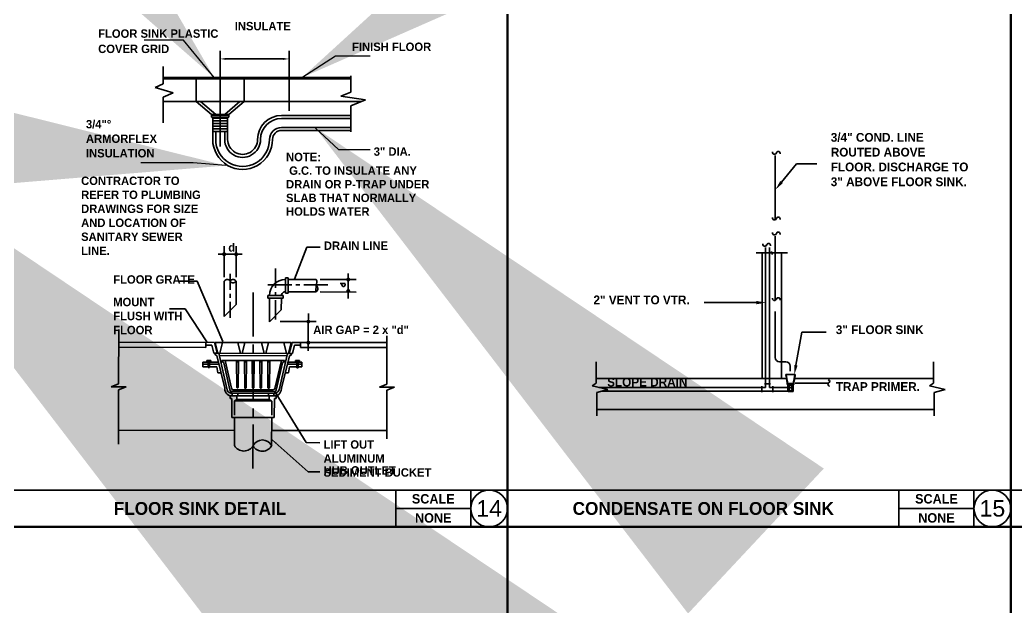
# Model space of a CAD drawing. Header units: inches. Extents: x 2025 to 34930, y -6955 to 4650.
# Drawn here: x 8591.3 to 9066.4, y -2685 to -2405.3 of the extents above; entities that cross this region are included whole.
import ezdxf

# ---------------------------------------------------------------- set-up
doc = ezdxf.new("R2010")
doc.units = ezdxf.units.IN
doc.header["$MEASUREMENT"] = 0
doc.layers.add('PDF-TEXT', color=7, linetype='Continuous', lineweight=35)
doc.styles.add('BOO', font='GOTHIC.TTF', dxfattribs={"height": 6})
doc.styles.add('Century Gothic_B', font='GOTHICB.TTF', dxfattribs={"height": 6.659722})
doc.styles.add('PDF Arial', font='arial.ttf')
doc.styles.add('PDF Arial Bold', font='arialbd.ttf')
doc.styles.add('SWISS', font='swissl.ttf')
doc.dimstyles.new('STANDARD$7', dxfattribs={"dimscale": 48, "dimtxt": 0.125, "dimasz": 0.125, "dimexe": 0.0625, "dimexo": 0.0625, "dimgap": 0.0625, "dimtad": 1, "dimdec": 0, "dimzin": 3, "dimdsep": 46, "dimlunit": 4, "dimtxsty": 'SWISS', "dimcen": 0.0625, "dimadec": 0, "dimazin": 0, "dimtfac": 1, "dimtdec": 0, "dimtmove": 0, "dimatfit": 3, "dimfxl": 1, "dimfrac": 2, "dimtolj": 1, "dimtzin": 0, "dimarcsym": 0})

# ---------------------------------------------------------------- blocks, each defined once
blk = doc.blocks.new('*X297')
at = {"color": 0}
for p, q in [((25.182792, 12.454869), (25.482337, 12.754415)), ((25.182792, 12.101316), (25.359586, 12.278111)), ((25.182792, 11.747763), (25.359586, 11.924557)), ((25.182792, 11.394209), (25.359586, 11.571004)), ((25.182792, 11.040656), (25.359586, 11.21745)), ((25.182792, 10.687102), (25.359586, 10.863897)), ((25.182792, 10.333549), (25.359586, 10.510344)), ((25.182792, 9.979996), (25.359586, 10.15679)), ((25.182792, 9.626442), (25.359586, 9.803237)), ((25.182792, 9.272889), (25.359586, 9.449683)), ((25.182792, 8.919336), (25.359586, 9.09613)), ((25.214942, 12.840574), (25.466852, 13.092484)), ((25.238252, 13.217437), (25.359586, 13.338771)), ((25.274725, 8.657715), (25.359586, 8.742577)), ((25.274725, 8.304162), (25.359586, 8.389023)), ((25.274725, 7.950608), (25.359586, 8.03547)), ((25.490128, 12.762206), (25.5442, 12.816278)), ((28.553899, 12.997549), (28.565551, 13.009201)), ((28.592452, 12.68255), (28.890131, 12.980228)), ((28.615762, 13.059413), (28.649556, 13.093206)), ((28.749127, 13.192778), (28.851577, 13.295228)), ((28.75404, 12.490584), (28.928684, 12.665228)), ((28.75404, 12.13703), (28.930834, 12.313825)), ((28.75404, 11.783477), (28.930834, 11.960271)), ((28.75404, 11.429924), (28.930834, 11.606718)), ((28.75404, 11.07637), (28.930834, 11.253165)), ((28.75404, 10.722817), (28.930834, 10.899611)), ((28.75404, 10.369263), (28.930834, 10.546058)), ((28.75404, 10.01571), (28.930834, 10.192504)), ((28.75404, 9.662157), (28.930834, 9.838951)), ((28.75404, 9.308603), (28.930834, 9.485398)), ((28.75404, 8.95505), (28.930834, 9.131844)), ((28.75404, 8.601496), (28.838901, 8.686358)), ((28.75404, 8.247943), (28.838901, 8.332804)), ((28.773596, 7.913946), (28.838901, 7.979251)), ((28.865893, 13.309543), (28.913441, 13.357092)), ((28.915103, 8.762559), (28.930834, 8.778291))]:
    blk.add_line(p, q, dxfattribs=at)
blk = doc.blocks.new('*X296')
at = {"color": 0}
for p, q in [((21.246836, 20.345185), (21.124313, 20.467708)), ((21.232694, 20.345185), (21.124313, 20.453565)), ((21.218551, 20.345185), (21.124313, 20.439423)), ((21.204409, 20.345185), (21.124313, 20.425281)), ((21.190267, 20.345185), (21.124313, 20.411139)), ((21.176125, 20.345185), (21.124313, 20.396997)), ((21.161983, 20.345185), (21.124313, 20.382855)), ((21.147841, 20.345185), (21.124313, 20.368713)), ((21.133699, 20.345185), (21.124313, 20.35457)), ((21.260978, 20.345185), (21.135978, 20.470185)), ((21.27512, 20.345185), (21.15012, 20.470185)), ((21.339172, 20.563976), (21.155604, 20.747544)), ((21.353087, 20.564203), (21.155831, 20.761459)), ((21.32411, 20.564896), (21.156524, 20.732482)), ((21.366079, 20.565353), (21.156981, 20.774451)), ((21.499313, 20.446261), (21.158904, 20.78667)), ((21.307531, 20.567333), (21.158961, 20.715903)), ((21.499313, 20.460403), (21.161494, 20.798222)), ((21.288746, 20.571975), (21.163603, 20.697118)), ((21.289262, 20.345185), (21.164262, 20.470185)), ((21.499313, 20.474545), (21.164677, 20.809181)), ((21.499313, 20.488687), (21.168395, 20.819606)), ((21.266137, 20.580442), (21.17207, 20.674509)), ((21.499313, 20.502829), (21.172605, 20.829538)), ((21.499313, 20.516972), (21.177273, 20.839012)), ((21.303404, 20.345185), (21.178404, 20.470185)), ((21.499313, 20.531114), (21.182374, 20.848053)), ((21.499313, 20.545256), (21.187888, 20.856681)), ((21.232259, 20.600179), (21.191807, 20.64063)), ((21.317546, 20.345185), (21.192546, 20.470185)), ((21.499313, 20.559398), (21.1938, 20.864911)), ((21.499313, 20.57354), (21.200101, 20.872753)), ((21.331688, 20.345185), (21.206688, 20.470185)), ((21.499313, 20.587682), (21.206782, 20.880213)), ((21.499313, 20.601824), (21.213842, 20.887296)), ((21.345831, 20.345185), (21.220831, 20.470185)), ((21.499313, 20.615967), (21.221279, 20.894001)), ((21.499313, 20.630109), (21.229097, 20.900325)), ((21.359973, 20.345185), (21.234973, 20.470185)), ((21.499313, 20.644251), (21.237303, 20.906261)), ((21.503428, 20.654278), (21.245906, 20.9118)), ((21.374115, 20.345185), (21.249115, 20.470185)), ((21.508555, 20.663294), (21.254922, 20.916926)), ((21.388257, 20.345185), (21.263257, 20.470185)), ((21.51325, 20.672741), (21.264369, 20.921622)), ((21.517488, 20.682644), (21.274273, 20.92586)), ((21.402399, 20.345185), (21.277399, 20.470185)), ((21.521237, 20.693038), (21.284666, 20.929609)), ((21.416541, 20.345185), (21.291541, 20.470185)), ((21.524454, 20.703963), (21.295591, 20.932826)), ((21.430683, 20.345185), (21.305683, 20.470185)), ((21.527083, 20.715476), (21.307104, 20.935455)), ((21.529049, 20.727652), (21.31928, 20.937421)), ((21.444826, 20.345185), (21.319826, 20.470185)), ((21.53025, 20.740594), (21.332222, 20.938622)), ((21.458968, 20.345185), (21.333968, 20.470185)), ((21.530539, 20.754446), (21.346074, 20.938911)), ((21.47311, 20.345185), (21.34811, 20.470185)), ((21.529698, 20.76943), (21.361058, 20.93807)), ((21.487252, 20.345185), (21.362252, 20.470185)), ((21.499313, 20.432119), (21.374313, 20.557119)), ((21.499313, 20.417977), (21.374313, 20.542977)), ((21.499313, 20.403835), (21.374313, 20.528835)), ((21.499313, 20.389692), (21.374313, 20.514692)), ((21.499313, 20.37555), (21.374313, 20.50055)), ((21.499313, 20.361408), (21.374313, 20.486408)), ((21.499313, 20.347266), (21.374313, 20.472266)), ((21.527368, 20.785901), (21.37753, 20.93574)), ((21.522892, 20.80452), (21.396148, 20.931264)), ((21.514747, 20.826807), (21.418435, 20.923119)), ((21.496511, 20.859185), (21.450813, 20.904883))]:
    blk.add_line(p, q, dxfattribs=at)

msp = doc.modelspace()

# ---------------------------------------------------------------- hatches: boundary and pattern name
at = {"layer": 'PDF-TEXT', "transparency": 33554559}
for points in [[(8688.65, -2517.86), (8689.01, -2517.81), (8689.31, -2517.61), (8689.57, -2517.3), (8689.62, -2516.95), (8689.57, -2516.54), (8689.32, -2516.24), (8689.01, -2516.03), (8688.66, -2515.98), (8688.3, -2516.03), (8688, -2516.24), (8687.79, -2516.54), (8687.69, -2516.95), (8687.79, -2517.3), (8687.99, -2517.61), (8688.3, -2517.81)], [(8694.39, -2517.87), (8694.75, -2517.82), (8695.05, -2517.62), (8695.26, -2517.31), (8695.36, -2516.96), (8695.26, -2516.55), (8695.05, -2516.25), (8694.75, -2516.04), (8694.39, -2515.99), (8694.04, -2516.04), (8693.73, -2516.24), (8693.53, -2516.55), (8693.43, -2516.96), (8693.53, -2517.31), (8693.73, -2517.62), (8694.04, -2517.82)], [(8747.83, -2529.94), (8748.24, -2529.89), (8748.54, -2529.69), (8748.75, -2529.33), (8748.8, -2528.98), (8748.75, -2528.62), (8748.55, -2528.32), (8748.24, -2528.11), (8747.84, -2528.06), (8747.48, -2528.11), (8747.18, -2528.31), (8746.97, -2528.62), (8746.92, -2528.97), (8746.97, -2529.33), (8747.17, -2529.68), (8747.48, -2529.89)], [(8747.82, -2535.42), (8748.23, -2535.37), (8748.54, -2535.17), (8748.74, -2534.87), (8748.79, -2534.46), (8748.74, -2534.1), (8748.54, -2533.8), (8748.23, -2533.6), (8747.83, -2533.54), (8747.47, -2533.59), (8747.17, -2533.8), (8746.96, -2534.1), (8746.91, -2534.46), (8746.96, -2534.86), (8747.16, -2535.17), (8747.47, -2535.37)], [(8728.81, -2550.01), (8729.17, -2549.91), (8729.47, -2549.71), (8729.68, -2549.41), (8729.78, -2549.05), (8729.68, -2548.69), (8729.48, -2548.39), (8729.17, -2548.19), (8728.82, -2548.08), (8728.46, -2548.18), (8728.16, -2548.39), (8727.95, -2548.69), (8727.85, -2549.05), (8727.95, -2549.4), (8728.15, -2549.71), (8728.46, -2549.91)], [(8728.8, -2558.14), (8728.44, -2558.19), (8728.14, -2558.39), (8727.94, -2558.69), (8727.83, -2559.1), (8727.93, -2559.46), (8728.14, -2559.76), (8728.44, -2559.96), (8728.8, -2560.01), (8729.15, -2559.96), (8729.46, -2559.76), (8729.66, -2559.46), (8729.76, -2559.1), (8729.66, -2558.7), (8729.46, -2558.39), (8729.15, -2558.19)]]:
    msp.add_hatch(color=256, dxfattribs=at).paths.add_polyline_path(points)

# ---------------------------------------------------------------- linework, layer by layer
at = {"layer": 'PDF-TEXT', "color": 42, "lineweight": 100}
for p, q in [((8823.83, -1888.19), (8823.83, -2917.77)), ((9063.83, -1888.19), (9063.83, -2917.77)), ((9787.29, -2646.85), (8343.83, -2646.85))]:
    msp.add_line(p, q, dxfattribs=at)
at = {"layer": 'PDF-TEXT'}
for p, q in [((8686.74, -2419.97), (8686.74, -2465.63)), ((8719.61, -2448.62), (8719.61, -2420.1)), ((8659.65, -2427.55), (8659.65, -2435.82)), ((8749.08, -2431.98), (8749.08, -2439.77)), ((8659.65, -2435.82), (8655.84, -2437.52)), ((8655.84, -2437.52), (8664.35, -2439.98)), ((8664.35, -2439.98), (8659.65, -2442.06)), ((8749.08, -2439.77), (8744.35, -2441.63)), ((8744.35, -2441.63), (8756.01, -2443.32)), ((8659.65, -2442.06), (8659.65, -2454.28)), ((8756.01, -2443.32), (8749.08, -2446.19)), ((8749.08, -2446.19), (8749.08, -2458.71)), ((8951.52, -2469.88), (8951.52, -2500.6)), ((8954.53, -2482.54), (8961.61, -2473.81)), ((8961.61, -2473.81), (8971.37, -2473.85)), ((8951.52, -2508.27), (8951.52, -2538.98)), ((8688.64, -2527.81), (8688.66, -2513.14)), ((8694.38, -2527.82), (8694.4, -2513.15)), ((8697.24, -2516.96), (8685.81, -2516.94)), ((8688.66, -2515.98), (8688.66, -2515.02)), ((8694.39, -2515.99), (8694.4, -2515.03)), ((8722.2, -2528.83), (8728.16, -2513.51)), ((8728.16, -2513.51), (8734.51, -2513.52)), ((8949.68, -2516.32), (8942.33, -2516.32)), ((8945.27, -2516.32), (8945.27, -2576.22)), ((8946.9, -2513.71), (8946.9, -2580.37)), ((8948.7, -2513.71), (8948.7, -2580.37)), ((8949.69, -2515.71), (8949.48, -2516.32)), ((8949.99, -2517.05), (8949.69, -2515.71)), ((8950.24, -2516.32), (8949.99, -2517.05)), ((8957.32, -2516.32), (8950.24, -2516.32)), ((8954.42, -2516.32), (8954.42, -2576.22)), ((8691.52, -2533.91), (8691.53, -2526.34)), ((8713.1, -2533.03), (8713.12, -2523.79)), ((8747.82, -2537.96), (8747.84, -2526.13)), ((8747.84, -2528.06), (8747.84, -2527.1)), ((8675.74, -2529.77), (8666.75, -2529.76)), ((8688.08, -2558.53), (8675.74, -2529.77)), ((8688.61, -2546.65), (8688.64, -2529.74)), ((8688.99, -2529.39), (8688.69, -2529.74)), ((8689.4, -2529.08), (8688.99, -2529.39)), ((8689.85, -2528.93), (8689.4, -2529.08)), ((8690.36, -2528.93), (8689.85, -2528.93)), ((8690.82, -2529.09), (8690.36, -2528.93)), ((8691.22, -2529.39), (8690.82, -2529.09)), ((8691.53, -2529.75), (8691.22, -2529.39)), ((8691.83, -2529.39), (8691.58, -2529.75)), ((8691.58, -2529.75), (8691.83, -2530.1)), ((8692.24, -2529.09), (8691.83, -2529.39)), ((8691.83, -2530.1), (8692.24, -2530.41)), ((8692.7, -2528.94), (8692.24, -2529.09)), ((8692.24, -2530.41), (8692.7, -2530.56)), ((8693.21, -2528.94), (8692.7, -2528.94)), ((8692.7, -2530.56), (8693.2, -2530.56)), ((8693.2, -2530.56), (8693.66, -2530.41)), ((8693.66, -2529.09), (8693.21, -2528.94)), ((8694.07, -2529.39), (8693.66, -2529.09)), ((8693.66, -2530.41), (8694.07, -2530.11)), ((8694.32, -2529.75), (8694.07, -2529.39)), ((8694.07, -2530.11), (8694.32, -2529.75)), ((8694.37, -2529.75), (8694.35, -2540.97)), ((8709.55, -2531.5), (8721.02, -2531.52)), ((8717.87, -2535.53), (8717.88, -2528.21)), ((8717.88, -2528.21), (8719.15, -2528.22)), ((8719.15, -2528.22), (8719.14, -2535.53)), ((8719.2, -2528.93), (8732.55, -2528.95)), ((8722.9, -2531.52), (8724.83, -2531.53)), ((8726.71, -2531.53), (8738.13, -2531.55)), ((8732.6, -2532), (8732.5, -2532.86)), ((8732.55, -2528.95), (8732.81, -2529.61)), ((8732.75, -2531.13), (8732.6, -2532)), ((8732.65, -2531.74), (8732.95, -2532.35)), ((8732.86, -2530.37), (8732.75, -2531.13)), ((8732.81, -2529.61), (8732.86, -2530.37)), ((8734.48, -2528.95), (8751.64, -2528.98)), ((8743.92, -2530.85), (8746.36, -2530.85)), ((8744.89, -2531.1), (8744.73, -2531.3)), ((8744.73, -2531.3), (8744.73, -2531.66)), ((8744.73, -2531.66), (8744.89, -2531.91)), ((8745.09, -2530.85), (8744.89, -2531.1)), ((8744.89, -2531.91), (8745.09, -2532.12)), ((8745.09, -2532.12), (8745.44, -2532.27)), ((8745.7, -2532.27), (8746, -2532.12)), ((8746.26, -2531.1), (8746, -2530.85)), ((8746, -2532.12), (8746.26, -2531.92)), ((8746.36, -2531.31), (8746.26, -2531.1)), ((8746.26, -2531.92), (8746.36, -2531.66)), ((8746.36, -2531.66), (8746.36, -2531.31)), ((8691.52, -2537.72), (8691.52, -2535.84)), ((8702.54, -2535.25), (8702.5, -2556.22)), ((8709.44, -2537.9), (8709.44, -2536.58)), ((8709.44, -2536.58), (8716.75, -2536.59)), ((8713.09, -2536.84), (8713.1, -2534.96)), ((8716.09, -2536.13), (8716.04, -2536.59)), ((8716.3, -2535.68), (8716.09, -2536.13)), ((8716.6, -2535.32), (8716.3, -2535.68)), ((8716.96, -2535.02), (8716.6, -2535.32)), ((8716.75, -2536.59), (8716.75, -2537.91)), ((8717.41, -2534.81), (8716.96, -2535.02)), ((8717.87, -2534.76), (8717.41, -2534.81)), ((8719.14, -2535.53), (8717.87, -2535.53)), ((8732.54, -2534.94), (8719.19, -2534.92)), ((8732.5, -2532.86), (8732.39, -2533.62)), ((8732.39, -2533.62), (8732.39, -2534.33)), ((8732.39, -2534.33), (8732.54, -2534.94)), ((8732.9, -2534.48), (8732.54, -2534.94)), ((8733.15, -2534.13), (8732.9, -2534.48)), ((8732.95, -2532.35), (8733.21, -2532.81)), ((8733.31, -2533.82), (8733.15, -2534.13)), ((8733.21, -2532.81), (8733.31, -2533.22)), ((8733.31, -2533.22), (8733.36, -2533.52)), ((8733.36, -2533.52), (8733.31, -2533.82)), ((8734.47, -2534.94), (8751.63, -2534.97)), ((8745.44, -2532.27), (8745.7, -2532.27)), ((8747.83, -2533.54), (8747.83, -2532.58)), ((8694.35, -2540.97), (8688.61, -2546.65)), ((8691.5, -2547.26), (8691.51, -2539.65)), ((8716.75, -2537.91), (8709.44, -2537.9)), ((8710.25, -2537.9), (8710.23, -2549.22)), ((8713.08, -2548.01), (8713.09, -2538.77)), ((8715.93, -2543.49), (8715.94, -2537.91)), ((8942.44, -2540.01), (8917.6, -2540)), ((8670.03, -2543.01), (8662.57, -2543)), ((8680.36, -2558.72), (8670.03, -2543.01)), ((8710.23, -2549.22), (8715.93, -2543.49)), ((8728.82, -2548.08), (8728.82, -2545.24)), ((8951.52, -2544.17), (8951.52, -2566.1)), ((8715.41, -2549.03), (8732.62, -2549.05)), ((8728.8, -2559.1), (8728.81, -2549)), ((8638.39, -2552.81), (8638.34, -2578.65)), ((8766.32, -2555.76), (8766.29, -2578.86)), ((8961.36, -2569.84), (8964.18, -2554.08)), ((8964.18, -2554.08), (8975.79, -2554.08)), ((8638.38, -2558.85), (8684.02, -2558.93)), ((8679.85, -2561.31), (8679.86, -2558.92)), ((8682.75, -2560.24), (8679.85, -2560.24)), ((8683.71, -2564.16), (8682.75, -2560.24)), ((8684.02, -2558.93), (8685.28, -2564.16)), ((8720.62, -2558.99), (8684.37, -2558.93)), ((8684.37, -2558.93), (8685.63, -2564.16)), ((8686.55, -2564.16), (8687.83, -2558.93)), ((8695.14, -2558.95), (8696.4, -2564.18)), ((8697.31, -2564.18), (8698.59, -2558.95)), ((8702.5, -2560.02), (8702.49, -2563.83)), ((8707.67, -2564.19), (8706.41, -2558.96)), ((8709.86, -2558.97), (8708.58, -2564.2)), ((8718.43, -2564.21), (8717.17, -2558.98)), ((8720.62, -2558.99), (8719.35, -2564.21)), ((8721.03, -2558.99), (8719.75, -2564.21)), ((8725.14, -2558.99), (8721.03, -2558.99)), ((8721.33, -2564.22), (8722.25, -2560.31)), ((8722.25, -2560.31), (8725.14, -2560.31)), ((8725.14, -2561.38), (8725.14, -2558.99)), ((8725.14, -2558.99), (8766.32, -2559.06)), ((8728.8, -2560.01), (8728.79, -2562.91)), ((8638.37, -2561.24), (8679.85, -2561.31)), ((8685.28, -2564.16), (8683.71, -2564.16)), ((8684.36, -2564.92), (8684.37, -2564.16)), ((8685.18, -2565.22), (8684.36, -2564.92)), ((8684.37, -2564.16), (8686.14, -2564.16)), ((8688.91, -2580.77), (8685.18, -2565.22)), ((8685.63, -2564.16), (8719.35, -2564.21)), ((8686.14, -2564.16), (8690.13, -2581.53)), ((8686.39, -2565.23), (8718.63, -2565.28)), ((8718.89, -2564.21), (8714.85, -2581.57)), ((8719.8, -2565.28), (8716.02, -2580.81)), ((8718.89, -2564.21), (8720.62, -2564.22)), ((8719.75, -2564.21), (8721.33, -2564.22)), ((8720.61, -2564.98), (8719.8, -2565.28)), ((8720.62, -2564.22), (8720.61, -2564.98)), ((8766.31, -2561.45), (8725.14, -2561.38)), ((8685.98, -2568.37), (8678.47, -2568.36)), ((8678.47, -2568.36), (8678.47, -2570.54)), ((8686.18, -2569.34), (8678.47, -2569.33)), ((8682.28, -2567.56), (8680.4, -2567.55)), ((8680.4, -2567.55), (8680.4, -2568.31)), ((8680.4, -2568.31), (8682.28, -2568.32)), ((8680.81, -2567.55), (8680.8, -2568.31)), ((8681, -2570.95), (8681.01, -2568.37)), ((8681.72, -2568.37), (8681.71, -2570.96)), ((8681.92, -2567.55), (8681.92, -2568.32)), ((8682.28, -2568.32), (8682.28, -2567.56)), ((8689.08, -2567.52), (8687.51, -2567.51)), ((8687.51, -2567.51), (8687.51, -2568.17)), ((8687.51, -2568.17), (8687.86, -2568.17)), ((8687.86, -2568.22), (8688.22, -2568.38)), ((8688.22, -2568.38), (8688.47, -2568.68)), ((8688.47, -2568.68), (8691.44, -2581.63)), ((8689.08, -2567.52), (8692.11, -2580.82)), ((8715.94, -2567.56), (8689.08, -2567.52)), ((8695.58, -2568.24), (8694.61, -2568.24)), ((8694.62, -2567.52), (8694.75, -2580.52)), ((8695.58, -2567.53), (8695.41, -2580.52)), ((8698.32, -2567.53), (8698.45, -2580.53)), ((8699.29, -2568.24), (8698.32, -2568.24)), ((8699.29, -2567.53), (8699.11, -2580.53)), ((8702.03, -2567.54), (8702.16, -2580.53)), ((8702.99, -2568.25), (8702.03, -2568.25)), ((8702.48, -2567.64), (8702.45, -2586.68)), ((8702.99, -2567.54), (8702.82, -2580.53)), ((8705.73, -2567.54), (8705.87, -2580.54)), ((8706.7, -2568.25), (8705.73, -2568.25)), ((8706.7, -2567.54), (8706.53, -2580.54)), ((8709.44, -2567.55), (8709.57, -2580.55)), ((8710.4, -2568.26), (8709.44, -2568.26)), ((8710.41, -2567.55), (8710.23, -2580.55)), ((8712.87, -2580.86), (8715.94, -2567.56)), ((8713.53, -2581.67), (8716.55, -2568.73)), ((8717.51, -2567.56), (8715.94, -2567.56)), ((8716.55, -2568.73), (8716.8, -2568.42)), ((8716.8, -2568.42), (8717.16, -2568.27)), ((8717.16, -2568.22), (8717.51, -2568.22)), ((8717.51, -2568.22), (8717.51, -2567.56)), ((8718.83, -2569.39), (8725.79, -2569.4)), ((8719.03, -2568.43), (8725.79, -2568.44)), ((8722.69, -2568.38), (8722.69, -2567.62)), ((8722.69, -2567.62), (8724.62, -2567.62)), ((8724.62, -2568.39), (8722.69, -2568.38)), ((8723.1, -2567.62), (8723.1, -2568.38)), ((8723.3, -2568.43), (8723.3, -2571.02)), ((8724.01, -2571.02), (8724.01, -2568.44)), ((8724.21, -2567.62), (8724.21, -2568.38)), ((8724.62, -2567.62), (8724.62, -2568.39)), ((8725.79, -2568.44), (8725.78, -2570.62)), ((8866.07, -2568.14), (8866.07, -2578.35)), ((8953.6, -2568.18), (8956.6, -2568.18)), ((9027.01, -2568.14), (9027.01, -2578.35)), ((8678.47, -2570.54), (8685.22, -2570.56)), ((8681.71, -2570.96), (8681, -2570.95)), ((8685.22, -2570.56), (8685.62, -2573.45)), ((8685.62, -2573.45), (8687.19, -2573.45)), ((8719.38, -2573.5), (8717.81, -2573.5)), ((8719.79, -2570.61), (8719.38, -2573.5)), ((8725.78, -2570.62), (8719.79, -2570.61)), ((8723.3, -2571.02), (8724.01, -2571.02)), ((8956.56, -2574.29), (8961.06, -2574.29)), ((8956.56, -2574.29), (8956.56, -2574.71)), ((8956.83, -2574.72), (8956.56, -2574.45)), ((8956.59, -2574.71), (8956.56, -2574.69)), ((8956.79, -2574.44), (8956.64, -2574.29)), ((8956.87, -2574.99), (8956.67, -2574.79)), ((8957.03, -2577.46), (8956.67, -2574.81)), ((8957.18, -2577.33), (8956.77, -2574.29)), ((8958.68, -2570.26), (8958.68, -2572.65)), ((8960.44, -2577.33), (8960.85, -2574.29)), ((8960.59, -2577.46), (8960.95, -2574.81)), ((8960.92, -2575.04), (8960.77, -2574.89)), ((8960.94, -2574.83), (8960.8, -2574.68)), ((8961.06, -2574.71), (8960.82, -2574.47)), ((8961.06, -2574.47), (8960.88, -2574.29)), ((8961.06, -2574.29), (8961.06, -2574.71)), ((8638.34, -2578.65), (8634.74, -2580.12)), ((8766.29, -2578.86), (8762.68, -2580.33)), ((8866.07, -2578.35), (8864.12, -2579.6)), ((8864.12, -2579.6), (8871.59, -2581.38)), ((8956.87, -2576.22), (8866.07, -2576.22)), ((8946.39, -2578.65), (8949.16, -2578.65)), ((8956.9, -2575.26), (8956.71, -2575.07)), ((8956.94, -2575.53), (8956.75, -2575.34)), ((8956.98, -2575.8), (8956.78, -2575.61)), ((8957.01, -2576.08), (8956.82, -2575.88)), ((8957.05, -2576.35), (8956.86, -2576.15)), ((8957.09, -2576.62), (8956.89, -2576.43)), ((8957.12, -2576.89), (8956.93, -2576.7)), ((8957.16, -2577.17), (8956.97, -2576.97)), ((8957.36, -2577.6), (8957, -2577.24)), ((8957.24, -2578.87), (8957.2, -2577.61)), ((8957.37, -2577.85), (8957.2, -2577.67)), ((8957.38, -2578.09), (8957.21, -2577.92)), ((8957.22, -2577.37), (8957.27, -2577.37)), ((8957.4, -2578.34), (8957.22, -2578.16)), ((8957.58, -2578.76), (8957.23, -2578.41)), ((8957.6, -2579.01), (8957.23, -2578.65)), ((8957.46, -2579.11), (8957.24, -2578.89)), ((8957.39, -2578.27), (8957.36, -2577.45)), ((8957.6, -2579.12), (8957.49, -2579.12)), ((8957.56, -2578.58), (8957.58, -2578.57)), ((8957.56, -2578.58), (8957.62, -2578.61)), ((8957.56, -2578.64), (8957.62, -2578.61)), ((8957.56, -2578.64), (8957.62, -2578.67)), ((8957.56, -2578.71), (8957.62, -2578.67)), ((8957.56, -2578.71), (8957.62, -2578.74)), ((8957.56, -2578.77), (8957.62, -2578.74)), ((8957.56, -2578.77), (8957.62, -2578.8)), ((8957.56, -2578.84), (8957.62, -2578.8)), ((8957.56, -2578.84), (8957.62, -2578.87)), ((8957.56, -2578.9), (8957.62, -2578.87)), ((8957.56, -2578.9), (8957.62, -2578.93)), ((8957.56, -2578.97), (8957.62, -2578.93)), ((8957.56, -2578.97), (8957.62, -2579)), ((8957.56, -2579.03), (8957.62, -2579)), ((8957.56, -2579.03), (8957.62, -2579.06)), ((8957.56, -2579.1), (8957.62, -2579.06)), ((8957.56, -2579.1), (8957.62, -2579.13)), ((8957.56, -2579.16), (8957.62, -2579.13)), ((8957.56, -2579.16), (8957.56, -2581.76)), ((8957.6, -2578.6), (8960.02, -2578.6)), ((8957.68, -2578.6), (8957.68, -2578.78)), ((8957.68, -2579.25), (8957.68, -2582.32)), ((8957.76, -2578.9), (8957.81, -2578.88)), ((8957.76, -2578.9), (8957.82, -2578.94)), ((8957.76, -2578.97), (8957.82, -2578.94)), ((8957.76, -2578.97), (8957.82, -2579)), ((8957.76, -2579.03), (8957.82, -2579)), ((8957.76, -2579.03), (8957.82, -2579.07)), ((8957.76, -2579.1), (8957.82, -2579.07)), ((8957.76, -2579.1), (8957.82, -2579.13)), ((8957.77, -2579.16), (8957.82, -2579.13)), ((8958.74, -2578.88), (8957.78, -2578.88)), ((8957.91, -2579.16), (8957.78, -2579.02)), ((8958.05, -2579.16), (8957.78, -2579.16)), ((8957.78, -2579.4), (8957.78, -2582.11)), ((8957.87, -2578.95), (8957.8, -2578.95)), ((8957.81, -2579.44), (8958.19, -2579.49)), ((8957.87, -2578.98), (8957.84, -2578.95)), ((8957.87, -2578.88), (8957.87, -2579.02)), ((8959.71, -2579.07), (8957.92, -2579.07)), ((8957.99, -2579.1), (8957.95, -2579.07)), ((8957.99, -2579.07), (8957.99, -2579.13)), ((8958.1, -2579.13), (8957.99, -2579.13)), ((8958.01, -2579.11), (8958.01, -2579.07)), ((8958.1, -2579.11), (8958.01, -2579.11)), ((8958.05, -2579.16), (8958.01, -2579.13)), ((8958.09, -2579.29), (8959.53, -2579.29)), ((8958.1, -2579.15), (8958.1, -2579.11)), ((8958.15, -2579.18), (8958.15, -2579.07)), ((8958.15, -2579.15), (8959.47, -2579.15)), ((8958.22, -2579.53), (8958.22, -2580.75)), ((8958.74, -2578.88), (8958.74, -2578.95)), ((8958.88, -2578.95), (8958.74, -2578.95)), ((8958.88, -2578.88), (8958.88, -2578.95)), ((8959.85, -2578.88), (8958.88, -2578.88)), ((8959.4, -2579.53), (8959.4, -2580.76)), ((8959.81, -2579.44), (8959.44, -2579.49)), ((8959.47, -2579.18), (8959.47, -2579.07)), ((8959.52, -2579.15), (8959.52, -2579.11)), ((8959.52, -2579.11), (8959.61, -2579.11)), ((8959.63, -2579.13), (8959.52, -2579.13)), ((8959.85, -2579.16), (8959.57, -2579.16)), ((8959.63, -2579.16), (8959.6, -2579.13)), ((8959.61, -2579.11), (8959.61, -2579.07)), ((8959.63, -2579.07), (8959.63, -2579.13)), ((8959.76, -2579.16), (8959.67, -2579.07)), ((8959.75, -2578.88), (8959.75, -2579.02)), ((8959.83, -2578.95), (8959.75, -2578.95)), ((8959.84, -2579.11), (8959.75, -2579.02)), ((8959.86, -2578.9), (8959.8, -2578.94)), ((8959.86, -2578.97), (8959.8, -2578.94)), ((8959.86, -2578.97), (8959.8, -2579)), ((8959.86, -2579.03), (8959.8, -2579)), ((8959.86, -2579.03), (8959.8, -2579.07)), ((8959.86, -2579.1), (8959.8, -2579.07)), ((8959.86, -2579.1), (8959.8, -2579.13)), ((8959.86, -2579.16), (8959.8, -2579.13)), ((8959.86, -2578.9), (8959.82, -2578.88)), ((8959.85, -2579.4), (8959.85, -2582.11)), ((8959.94, -2578.6), (8959.94, -2578.78)), ((8959.94, -2579.25), (8959.94, -2582.32)), ((8960.06, -2578.58), (8960, -2578.61)), ((8960.06, -2578.64), (8960, -2578.61)), ((8960.06, -2578.64), (8960, -2578.67)), ((8960.06, -2578.71), (8960, -2578.67)), ((8960.06, -2578.71), (8960, -2578.74)), ((8960.06, -2578.77), (8960, -2578.74)), ((8960.06, -2578.77), (8960, -2578.8)), ((8960.06, -2578.84), (8960, -2578.8)), ((8960.06, -2578.84), (8960, -2578.87)), ((8960.06, -2578.9), (8960, -2578.87)), ((8960.06, -2578.9), (8960, -2578.93)), ((8960.06, -2578.97), (8960, -2578.93)), ((8960.06, -2578.97), (8960, -2579)), ((8960.06, -2579.03), (8960, -2579)), ((8960.06, -2579.03), (8960, -2579.06)), ((8960.06, -2579.1), (8960, -2579.06)), ((8960.06, -2579.1), (8960, -2579.13)), ((8960.06, -2579.16), (8960, -2579.13)), ((8960.04, -2579.08), (8960.01, -2579.06)), ((8960.02, -2578.99), (8960.05, -2578.96)), ((8960.02, -2579.12), (8960.13, -2579.12)), ((8960.25, -2579.08), (8960.03, -2578.85)), ((8960.06, -2578.58), (8960.04, -2578.57)), ((8960.36, -2578.96), (8960.05, -2578.64)), ((8960.07, -2579.12), (8960.05, -2579.1)), ((8960.06, -2579.16), (8960.06, -2581.76)), ((8960.38, -2578.74), (8960.14, -2578.5)), ((8960.39, -2578.51), (8960.22, -2578.35)), ((8960.24, -2578.27), (8960.26, -2577.45)), ((8960.4, -2578.29), (8960.24, -2578.13)), ((8960.41, -2578.06), (8960.25, -2577.9)), ((8960.43, -2577.61), (8960.26, -2577.44)), ((8960.42, -2577.83), (8960.26, -2577.67)), ((8960.35, -2577.37), (8960.4, -2577.37)), ((8960.38, -2578.87), (8960.43, -2577.61)), ((8960.57, -2577.51), (8960.42, -2577.36)), ((8960.61, -2577.32), (8960.46, -2577.17)), ((8960.64, -2577.11), (8960.49, -2576.96)), ((8960.66, -2576.9), (8960.52, -2576.75)), ((8960.69, -2576.7), (8960.54, -2576.55)), ((8960.72, -2576.49), (8960.57, -2576.34)), ((8960.75, -2576.28), (8960.6, -2576.13)), ((8960.78, -2576.07), (8960.63, -2575.93)), ((8960.8, -2575.87), (8960.66, -2575.72)), ((8960.83, -2575.66), (8960.68, -2575.51)), ((8960.86, -2575.45), (8960.71, -2575.3)), ((8960.89, -2575.24), (8960.74, -2575.1)), ((9027.01, -2576.22), (8960.76, -2576.22)), ((8960.94, -2578.45), (8976.75, -2578.45)), ((9027.01, -2578.35), (9025.06, -2579.6)), ((9025.06, -2579.6), (9032.52, -2581.38)), ((8634.74, -2580.12), (8641.95, -2580.13)), ((8638.34, -2581.55), (8638.3, -2607.44)), ((8641.95, -2580.13), (8638.34, -2581.55)), ((8689.06, -2581.78), (8688.91, -2580.77)), ((8689.31, -2582.49), (8689.06, -2581.78)), ((8689.67, -2583.1), (8689.31, -2582.49)), ((8690.17, -2583.66), (8689.67, -2583.1)), ((8690.13, -2581.48), (8690.33, -2581.99)), ((8690.78, -2584.07), (8690.17, -2583.66)), ((8690.33, -2581.99), (8690.63, -2582.44)), ((8690.63, -2582.44), (8691.04, -2582.8)), ((8691.44, -2584.38), (8690.78, -2584.07)), ((8691.04, -2582.8), (8691.49, -2583.06)), ((8691.44, -2581.63), (8691.65, -2581.99)), ((8691.49, -2583.06), (8692, -2583.21)), ((8713.47, -2584.41), (8691.49, -2584.38)), ((8691.49, -2584.38), (8691.49, -2585.7)), ((8691.65, -2581.99), (8691.95, -2582.24)), ((8691.75, -2583.16), (8691.75, -2582.14)), ((8692.2, -2583.16), (8691.75, -2583.16)), ((8691.95, -2582.24), (8692.36, -2582.35)), ((8692, -2583.21), (8692.56, -2583.21)), ((8692.11, -2580.82), (8692.31, -2581.18)), ((8692.21, -2582.35), (8692.2, -2583.16)), ((8692.31, -2581.18), (8692.61, -2581.43)), ((8692.36, -2582.35), (8712.61, -2582.38)), ((8692.56, -2584.33), (8692.56, -2583.21)), ((8692.56, -2583.21), (8712.36, -2583.24)), ((8692.61, -2581.43), (8693.02, -2581.53)), ((8693.02, -2581.53), (8711.96, -2581.57)), ((8694.95, -2580.67), (8694.7, -2580.52)), ((8694.79, -2586.16), (8694.79, -2584.38)), ((8694.79, -2584.38), (8695.15, -2584.38)), ((8695.15, -2580.67), (8694.95, -2580.67)), ((8695.41, -2580.52), (8695.15, -2580.67)), ((8695.15, -2584.38), (8695.15, -2583.21)), ((8698.66, -2580.68), (8698.4, -2580.53)), ((8698.86, -2580.68), (8698.66, -2580.68)), ((8699.11, -2580.53), (8698.86, -2580.68)), ((8702.36, -2580.69), (8702.11, -2580.53)), ((8702.57, -2580.69), (8702.36, -2580.69)), ((8702.82, -2580.53), (8702.57, -2580.69)), ((8706.07, -2580.69), (8705.81, -2580.54)), ((8706.27, -2580.69), (8706.07, -2580.69)), ((8706.53, -2580.54), (8706.27, -2580.69)), ((8709.57, -2580.55), (8709.83, -2580.7)), ((8709.77, -2583.24), (8709.77, -2584.4)), ((8709.83, -2580.7), (8710.03, -2580.7)), ((8710.03, -2580.7), (8710.28, -2580.55)), ((8710.17, -2586.18), (8710.17, -2584.41)), ((8711.96, -2581.57), (8712.36, -2581.46)), ((8712.36, -2581.46), (8712.67, -2581.21)), ((8712.36, -2584.36), (8712.36, -2583.24)), ((8712.41, -2583.24), (8712.97, -2583.24)), ((8712.61, -2582.38), (8713.02, -2582.28)), ((8712.67, -2581.21), (8712.87, -2580.86)), ((8712.77, -2583.19), (8712.77, -2582.38)), ((8713.22, -2583.19), (8712.77, -2583.19)), ((8712.97, -2583.24), (8713.48, -2583.09)), ((8713.02, -2582.28), (8713.33, -2582.02)), ((8713.22, -2582.18), (8713.22, -2583.19)), ((8713.32, -2583.19), (8727.71, -2606.72)), ((8713.33, -2582.02), (8713.53, -2581.67)), ((8713.47, -2584.41), (8714.14, -2584.11)), ((8713.47, -2584.41), (8713.47, -2585.73)), ((8713.48, -2583.09), (8713.93, -2582.84)), ((8713.93, -2582.84), (8714.34, -2582.48)), ((8714.14, -2584.11), (8714.75, -2583.7)), ((8714.34, -2582.48), (8714.65, -2582.03)), ((8714.65, -2582.03), (8714.85, -2581.52)), ((8714.75, -2583.7), (8715.25, -2583.14)), ((8715.25, -2583.14), (8715.61, -2582.54)), ((8715.61, -2582.54), (8715.87, -2581.83)), ((8716.02, -2580.81), (8715.92, -2581.83)), ((8762.68, -2580.33), (8769.94, -2580.34)), ((8769.94, -2580.34), (8766.28, -2581.75)), ((8766.28, -2581.75), (8766.29, -2604.96)), ((8871.59, -2581.38), (8866.34, -2582.8)), ((8866.34, -2582.8), (8866.34, -2593.99)), ((8867.38, -2580.37), (8946.9, -2580.37)), ((8868.63, -2582.18), (8957.62, -2582.18)), ((8945.13, -2579.87), (8945.13, -2582.64)), ((8948.7, -2580.37), (8957.56, -2580.37)), ((8950.42, -2579.87), (8950.42, -2582.64)), ((8957.56, -2581.76), (8957.62, -2581.76)), ((8957.62, -2581.76), (8957.62, -2582.32)), ((8957.62, -2582.32), (8960, -2582.32)), ((8958.48, -2582.02), (8957.82, -2582.07)), ((8958.22, -2581.7), (8958.22, -2581.74)), ((8958.23, -2581.76), (8958.49, -2581.91)), ((8958.5, -2581.93), (8958.5, -2581.99)), ((8959.12, -2581.93), (8959.12, -2581.99)), ((8959.39, -2581.76), (8959.13, -2581.91)), ((8959.14, -2582.02), (8959.8, -2582.07)), ((8959.4, -2581.69), (8959.4, -2581.74)), ((8960, -2581.76), (8960, -2582.32)), ((8960, -2581.76), (8960.06, -2581.76)), ((9032.52, -2581.38), (9027.28, -2582.8)), ((9027.28, -2582.8), (9027.28, -2593.99)), ((8691.49, -2585.7), (8692.3, -2585.7)), ((8692.35, -2585.7), (8692.34, -2594.68)), ((8693.56, -2593.67), (8693.57, -2586.87)), ((8693.57, -2586.87), (8694.79, -2586.16)), ((8693.57, -2586.87), (8711.34, -2586.9)), ((8694.79, -2586.16), (8710.17, -2586.18)), ((8710.17, -2586.18), (8711.34, -2586.9)), ((8711.34, -2586.9), (8711.33, -2593.7)), ((8712.59, -2594.72), (8712.61, -2585.73)), ((8713.47, -2585.73), (8712.66, -2585.73)), ((8702.45, -2590.49), (8702.44, -2594.29)), ((9027.28, -2590.9), (8866.34, -2590.9)), ((8692.34, -2594.68), (8712.59, -2594.72)), ((8693.53, -2608.04), (8693.56, -2594.68)), ((8702.44, -2598.1), (8702.4, -2619.07)), ((8711.3, -2608.07), (8711.33, -2594.71)), ((8638.31, -2600.79), (8693.55, -2600.88)), ((8711.32, -2600.91), (8766.3, -2601)), ((8711.61, -2605.43), (8728.75, -2620.63)), ((8727.71, -2606.72), (8734.36, -2606.73)), ((8728.75, -2620.63), (8734.33, -2620.64)), ((9787.29, -2629.28), (8343.83, -2629.28)), ((8770.5, -2646.85), (8770.5, -2629.28)), ((8806.27, -2646.85), (8806.27, -2629.28)), ((9010.5, -2646.85), (9010.5, -2629.28)), ((9046.27, -2646.85), (9046.27, -2629.28)), ((8806.27, -2638.06), (8770.5, -2638.06)), ((9046.27, -2638.06), (9010.5, -2638.06))]:
    msp.add_line(p, q, dxfattribs=at)
at = {"layer": 'PDF-TEXT', "ltscale": 0.3}
for p, q in [((8689.62, -2423.9), (8716.76, -2423.9)), ((8675.36, -2432.8), (8675.36, -2444.21)), ((8678.21, -2433.44), (8678.21, -2432.8)), ((8681.07, -2433.44), (8681.07, -2432.8)), ((8683.92, -2433.44), (8683.92, -2432.8)), ((8686.77, -2433.44), (8686.77, -2432.8)), ((8689.62, -2433.44), (8689.62, -2432.8)), ((8692.48, -2433.44), (8692.48, -2432.8)), ((8695.33, -2433.44), (8695.33, -2432.8)), ((8698.18, -2432.8), (8698.18, -2444.21)), ((8682.57, -2450.4), (8675.36, -2444.21)), ((8684.63, -2450.4), (8677.42, -2444.21)), ((8688.91, -2450.4), (8696.12, -2444.21)), ((8690.97, -2450.4), (8698.18, -2444.21)), ((8682.57, -2451.59), (8682.57, -2450.4)), ((8682.57, -2450.4), (8690.97, -2450.4)), ((8682.57, -2450.72), (8690.97, -2450.72)), ((8690.97, -2451.59), (8690.97, -2450.4)), ((8716.01, -2450.84), (8749.08, -2450.84)), ((8682.57, -2451.59), (8690.97, -2451.59)), ((8682.87, -2451.59), (8683.21, -2452.2)), ((8683.21, -2452.2), (8683.21, -2462.2)), ((8683.21, -2452.2), (8690.34, -2452.2)), ((8683.21, -2453.47), (8690.34, -2453.47)), ((8683.21, -2454.74), (8690.34, -2454.74)), ((8683.21, -2456.01), (8690.34, -2456.01)), ((8690.67, -2451.59), (8690.34, -2452.2)), ((8690.34, -2452.2), (8690.34, -2462.25)), ((8716.01, -2452.27), (8749.08, -2452.27)), ((8683.21, -2457.27), (8690.34, -2457.27)), ((8683.21, -2458.54), (8690.34, -2458.54)), ((8684.63, -2462.25), (8684.63, -2458.54)), ((8688.91, -2462.25), (8688.91, -2458.54)), ((8716.01, -2456.55), (8749.08, -2456.55)), ((8716.01, -2457.97), (8749.08, -2457.97))]:
    msp.add_line(p, q, dxfattribs=at)
at = {"layer": 'PDF-TEXT', "ltscale": 20}
for p, q in [((8659.65, -2432.8), (8749.08, -2432.8)), ((8659.65, -2433.44), (8749.08, -2433.44)), ((8753.85, -2444.21), (8659.65, -2444.21))]:
    msp.add_line(p, q, dxfattribs=at)
at = {"layer": 'PDF-TEXT'}
for centre, radius in [((8958.8, -2581.22), 0.753), ((8815.05, -2638.06), 8.78), ((9055.05, -2638.06), 8.78)]:
    msp.add_circle(centre, radius, dxfattribs=at)
at = {"layer": 'PDF-TEXT', "ltscale": 0.3}
for centre, radius, start, end in [((8716.01, -2462.25), 11.41, 90, 180), ((8716.01, -2462.25), 9.98, 90, 180), ((8716.01, -2462.25), 5.7, 90, 180), ((8716.01, -2462.25), 4.28, 90, 180), ((8697.47, -2462.25), 14.26, 179.969, 0), ((8697.47, -2462.25), 12.84, 179.9758, 0), ((8697.47, -2462.25), 8.56, 179.9637, 0), ((8697.47, -2462.25), 7.13, 179.9565, 0)]:
    msp.add_arc(centre, radius, start, end, dxfattribs=at)
at = {"layer": 'PDF-TEXT'}
for centre, radius, start, end in [((8951.12, -2468.45), 0.935, 165, 345), ((8952.93, -2468.93), 0.935, 345, 165), ((8951.12, -2499.71), 0.935, 165, 345), ((8952.93, -2500.2), 0.935, 345, 165), ((8951.12, -2506.83), 0.935, 165, 345), ((8952.93, -2507.31), 0.935, 345, 165), ((8946.5, -2512.28), 0.935, 165, 345), ((8948.31, -2512.76), 0.935, 345, 165), ((8717.88, -2536.6), 7.63, 89.9933, 179.821), ((8951.12, -2538.09), 0.935, 165, 345), ((8952.93, -2538.58), 0.935, 345, 165), ((8953.6, -2566.1), 2.08, 180, 270), ((8956.6, -2570.26), 2.08, 0, 90), ((8956.55, -2574.83), 0.125, 7.6941, 84.121), ((8961.07, -2574.83), 0.125, 95.871, 172.3039), ((8957.12, -2577.45), 0.0832, 187.6941, 269.441), ((8957.11, -2577.62), 0.0832, 2.0454, 89.4036), ((8957.22, -2577.33), 0.0416, 187.6941, 270), ((8957.49, -2578.87), 0.25, 182.0454, 270), ((8957.27, -2577.45), 0.0832, 2.0454, 90), ((8957.72, -2578.26), 0.333, 182.0454, 270), ((8957.78, -2578.78), 0.0942, 180, 270), ((8957.78, -2579.25), 0.0942, 90, 180), ((8957.82, -2579.4), 0.0471, 180, 270), ((8957.92, -2579.02), 0.0471, 180, 270), ((8958.09, -2579.22), 0.0706, 80.4059, 33.5573), ((8958.18, -2579.53), 0.0416, 0, 83.3379), ((8958.2, -2579.51), 0.0235, 72.4013, 82.4054), ((8959.44, -2579.53), 0.0416, 96.6621, 180), ((8959.42, -2579.51), 0.0235, 97.5946, 132.736), ((8959.53, -2579.22), 0.0706, 146.4427, 99.5941), ((8959.71, -2579.02), 0.0471, 270, 0), ((8959.8, -2579.4), 0.0471, 270, 0), ((8959.85, -2578.78), 0.0942, 270, 0), ((8959.85, -2579.25), 0.0942, 0, 90), ((8959.9, -2578.26), 0.333, 270, 357.9546), ((8960.13, -2578.87), 0.25, 270, 357.9546), ((8960.35, -2577.45), 0.0832, 90, 177.9546), ((8960.4, -2577.33), 0.0416, 270, 352.3039), ((8960.51, -2577.62), 0.0832, 90.5964, 177.9546), ((8960.51, -2577.45), 0.0832, 270.5964, 352.3039), ((8957.82, -2582.11), 0.0471, 94.2364, 180), ((8958.25, -2581.74), 0.0235, 180, 240), ((8958.48, -2581.99), 0.0235, 274.2364, 0), ((8958.48, -2581.93), 0.0235, 0, 60), ((8959.14, -2581.93), 0.0235, 120, 180), ((8959.14, -2581.99), 0.0235, 180, 265.7636), ((8959.38, -2581.74), 0.0235, 300, 0), ((8959.8, -2582.11), 0.0471, 0, 85.7636), ((8698.06, -2605.48), 5.22, 209.9772, 329.8371), ((8706.85, -2605.73), 5.08, 210.4414, 332.646), ((8706.93, -2610.37), 4.92, 27.2661, 152.5482)]:
    msp.add_arc(centre, radius, start, end, dxfattribs=at)
msp.add_spline([(8976.79, -2576.71), (8977.49, -2577.63), (8976.72, -2578.5), (8977.3, -2579.96)], degree=3, dxfattribs=at)
at = {"layer": 'PDF-TEXT', "ltscale": 0.3}
for points in [[(8689.62, -2424.37), (8689.62, -2423.42), (8686.77, -2423.9)], [(8716.76, -2424.37), (8716.76, -2423.42), (8719.61, -2423.9)]]:
    msp.add_solid(points, dxfattribs=at)
at = {"layer": 'PDF-TEXT'}
for points in [[(8955.15, -2483.04), (8951.52, -2486.26), (8953.91, -2482.04)], [(8942.44, -2539.21), (8947.23, -2540.01), (8942.44, -2540.81)], [(8962.15, -2569.98), (8960.52, -2574.55), (8960.58, -2569.7)]]:
    msp.add_solid(points, dxfattribs=at)
at = {"layer": 'PDF-TEXT', "transparency": 33554559}
for points in [[(8722.2, -2528.83), (8722.71, -2526.4), (8723.42, -2526.7)], [(8680.36, -2558.72), (8678.69, -2556.89), (8679.35, -2556.48)], [(8688.08, -2558.53), (8686.76, -2556.44), (8687.48, -2556.14)], [(8713.32, -2583.19), (8714.9, -2585.07), (8714.29, -2585.48)], [(8711.61, -2605.43), (8713.69, -2606.75), (8713.18, -2607.31)]]:
    msp.add_solid(points, dxfattribs=at)

# ---------------------------------------------------------------- block references
at = {"layer": 'PDF-TEXT', "xscale": 0.6657915421335721, "yscale": 0.6657915421335721, "zscale": 0.6657915421335721}
msp.add_blockref('*X297', (8940.8, -2587.59), dxfattribs=at)
at = {"layer": 'PDF-TEXT', "yscale": 0.3766665982897933, "rotation": 180}
for p, xscale, zscale in [((8950.05, -2571.4), -0.3766665982897933, 0.3766665982961845), ((8967.57, -2571.4), 0.3766665982897933, 0.3766665982897933)]:
    msp.add_blockref('*X296', p, dxfattribs=dict(at, xscale=xscale, zscale=zscale))

# ---------------------------------------------------------------- texts
at = {"layer": 'PDF-TEXT', "attachment_point": 1}
for s, insert, char_height, width, line_spacing_factor, style in [('{\\fCentury Gothic|b1|i0|c0|p34;INSULATE}', (8693.72, -2406.26), 4, 58.2636, 1.090705, 'BOO'), ('{\\fCentury Gothic|b1|i0|c0|p34;FLOOR SINK PLASTIC COVER GRID}', (8628.58, -2409.83), 4, 58.2636, 1.090705, 'BOO'), ('{\\fCentury Gothic|b1|i0|c0|p34;FINISH FLOOR}', (8749.67, -2416.11), 4, 58.2636, 1.090705, 'BOO'), ('3/4"%%D ARMORFLEX INSULATION', (8622.75, -2452.98), 4, 45.2486, 1.038424, 'Century Gothic_B'), ('3/4" COND. LINE ROUTED ABOVE FLOOR. DISCHARGE TO 3" ABOVE FLOOR SINK.', (8977.98, -2459.17), 4.1875, 66.9846, 1.010641, 'Century Gothic_B'), ('NOTE:\\P G.C. TO INSULATE ANY DRAIN OR P-TRAP UNDER SLAB THAT NORMALLY HOLDS WATER', (8718.18, -2468.62), 4, 69.5656, 0.973524, 'Century Gothic_B')]:
    msp.add_mtext(s, dxfattribs=dict(at, insert=insert, char_height=char_height, width=width, line_spacing_factor=line_spacing_factor, style=style))
at = {"layer": 'PDF-TEXT'}
for s, insert, char_height, width, attachment_point, style in [('3" DIA.', (8760.01, -2466.04), 4, 17.4702, 1, 'Century Gothic_B'), ('CONTRACTOR TO REFER TO PLUMBING DRAWINGS FOR SIZE AND LOCATION OF SANITARY SEWER LINE.', (8620.45, -2479.95), 4, 60.071, 1, 'Century Gothic_B'), ('2" VENT TO VTR.', (8864.79, -2536.61), 4.1875, 46.598, 1, 'Century Gothic_B'), ('MOUNT FLUSH WITH FLOOR', (8635.77, -2537.72), 4, 33.1634, 1, 'Century Gothic_B'), ('3" FLOOR SINK', (8980.37, -2550.8), 4.1875, 41.7957, 1, 'Century Gothic_B'), ('SLOPE DRAIN', (8871.32, -2575.79), 4.1875, 36.1631, 1, 'Century Gothic_B'), ('TRAP PRIMER.', (8980.37, -2577.89), 4.1875, 41.0239, 1, 'Century Gothic_B'), ('LIFT OUT ALUMINUM SEDIMENT BUCKET', (8736.08, -2605.58), 4, 52.9059, 1, 'Century Gothic_B'), ('{\\fCentury Gothic|b1|i0|c0|p34;SCALE}', (8788.39, -2633.51), 4.5, 35.7683, 5, 'PDF Arial Bold'), ('{\\fCentury Gothic|b1|i0|c0|p34;SCALE}', (9028.39, -2633.51), 4.5, 35.7683, 5, 'PDF Arial Bold'), ('{\\fCentury Gothic|b1|i0|c0|p34;FLOOR SINK DETAIL}', (8677.16, -2638.11), 6.1202, 186.6721, 5, 'PDF Arial Bold'), ('14', (8815.05, -2638.06), 7.889, 17.5595, 5, 'PDF Arial'), ('{\\fCentury Gothic|b1|i0|c0|p34;CONDENSATE ON FLOOR SINK}', (8917.16, -2638.11), 6.1202, 186.6721, 5, 'PDF Arial Bold'), ('15', (9055.05, -2638.06), 7.889, 17.5595, 5, 'PDF Arial'), ('{\\fCentury Gothic|b1|i0|c0|p34;NONE}', (8788.39, -2642.6), 4.5, 35.7683, 5, 'PDF Arial Bold'), ('{\\fCentury Gothic|b1|i0|c0|p34;NONE}', (9028.39, -2642.6), 4.5, 35.7683, 5, 'PDF Arial Bold')]:
    msp.add_mtext(s, dxfattribs=dict(at, insert=insert, char_height=char_height, width=width, attachment_point=attachment_point, style=style))
at = {"layer": 'PDF-TEXT', "char_height": 4, "attachment_point": 7, "style": 'Century Gothic_B'}
for s, insert in [('d', (8690.64, -2515.79)), ('DRAIN LINE', (8736.23, -2514.87)), ('FLOOR GRATE', (8635.78, -2531.02)), ('AIR GAP = 2 x "d"', (8731.14, -2555)), ('HUB OUTLET', (8736.06, -2622))]:
    msp.add_mtext(s, dxfattribs=dict(at, insert=insert))

# ---------------------------------------------------------------- leaders
at = {"layer": 'PDF-TEXT'}
for points, override in [([(8490.99, -2426.52), (8509.15, -2414.71), (8527.92, -2414.71)], {"dimscale": 4608.000444, "dimtxt": 0.938}), ([(8683.92, -2432.8), (8669.21, -2414.96), (8650.44, -2414.96)], {"dimscale": 4608.000444, "dimtxt": 0.938, "dimasz": 0.0625}), ([(8725.76, -2432.8), (8741.77, -2422.39), (8758.33, -2422.39)], {"dimscale": 4608.000444, "dimtxt": 0.938, "dimasz": 0.0625}), ([(8689.41, -2474.72), (8673.85, -2473.46), (8649, -2473.46)], {"dimscale": 4608.000444, "dimtxt": 0.938}), ([(8498.22, -2453.59), (8510.81, -2465.4), (8527.92, -2465.4)], {"dimscale": 4608.000444, "dimtxt": 0.938}), ([(8732.13, -2456.67), (8743.24, -2467.08), (8758.33, -2467.08)], {"dimscale": 4608.000444, "dimtxt": 0.938, "dimasz": 0.0625})]:
    msp.add_leader(points, dimstyle='STANDARD$7', override=override, dxfattribs=at)

doc.saveas('drawing.dxf')
